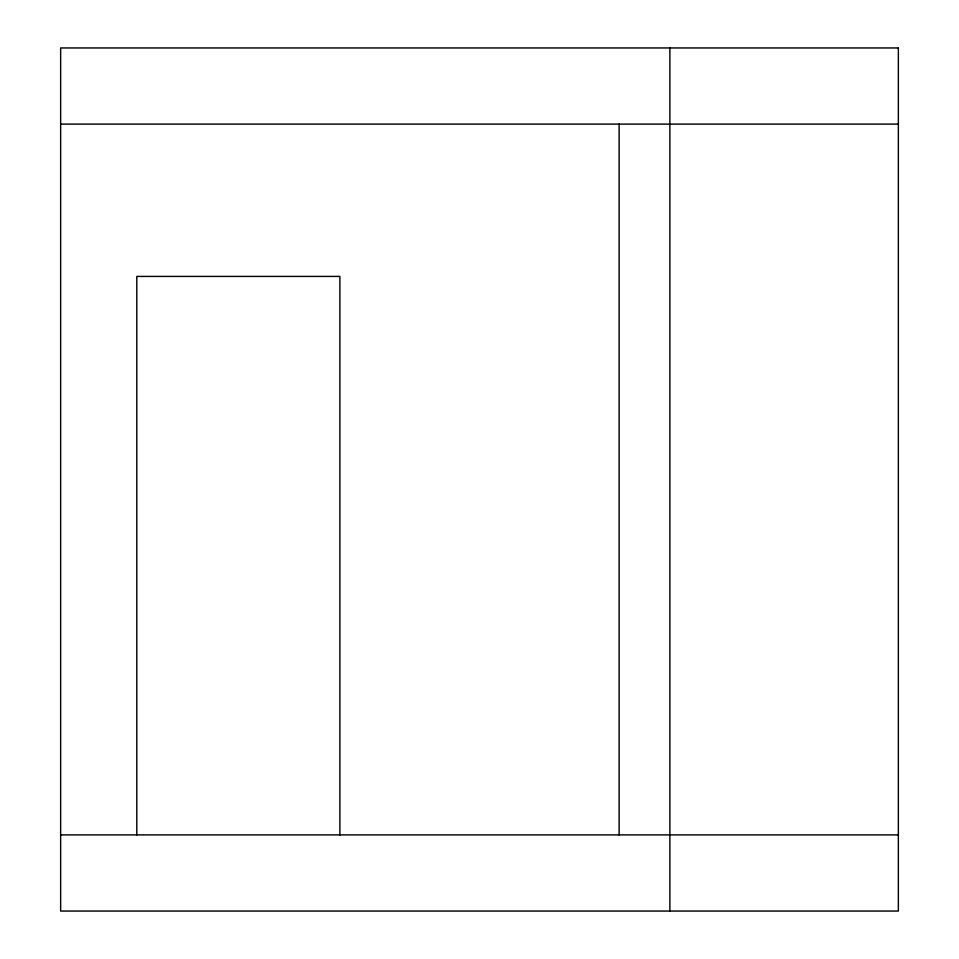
<?xml version="1.0" encoding="UTF-8"?>
<svg xmlns="http://www.w3.org/2000/svg" width="959" height="959" viewBox="0 0 959 959"><rect width="100%" height="100%" fill="white"/><g stroke="black" fill="none" stroke-linecap="round" stroke-linejoin="round"><path stroke-width="1.44" d="M60.645 124.107L898.355 124.107M60.645 834.893L898.355 834.893M669.885 47.95L669.885 911.05M619.118 124.107L619.118 834.893M339.882 834.893L339.882 276.42L136.801 276.42L136.801 834.893M898.355 47.95L60.645 47.95L60.645 911.05L898.355 911.05L898.355 47.95"/></g></svg>
